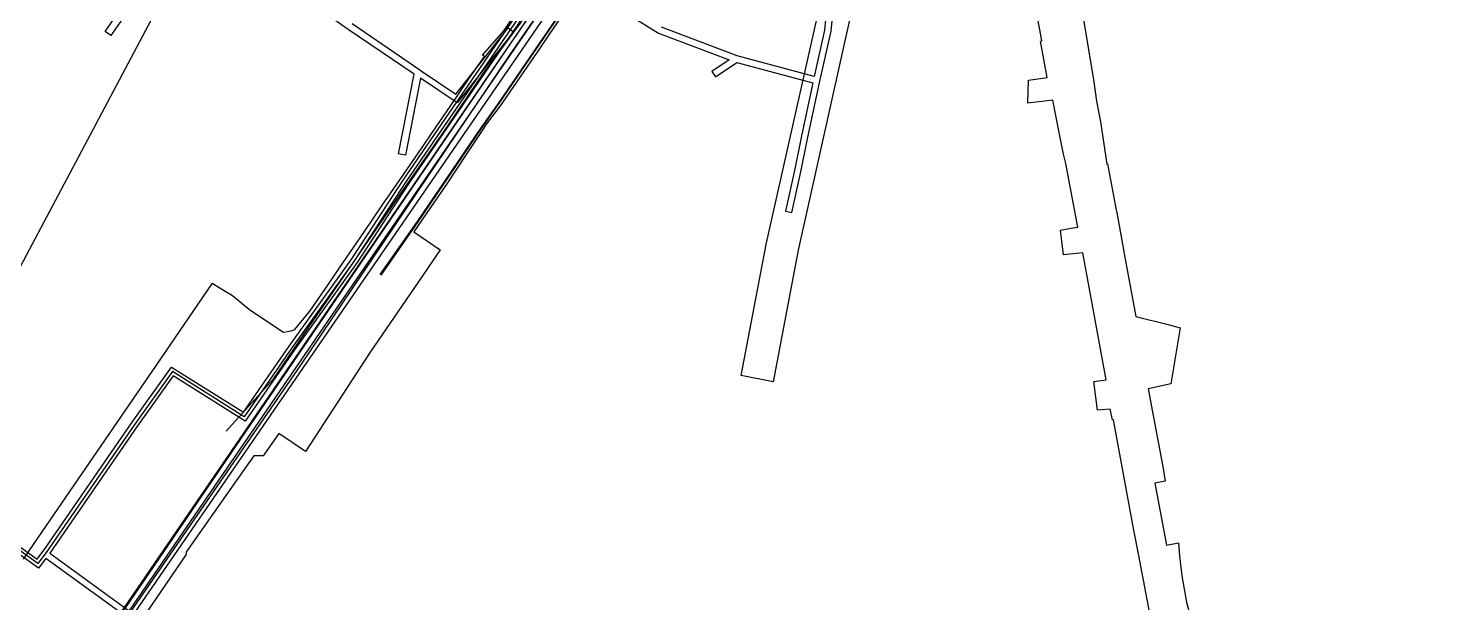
# Model space of a CAD drawing. Header units: metres. Extents: x -1448899 to 1563798, y -293564 to 398817.
# Drawn here: x 40241 to 41108, y 36314 to 36669 of the extents above; entities that cross this region are included whole.
import ezdxf

# ---------------------------------------------------------------- set-up
doc = ezdxf.new("R2010")
doc.units = ezdxf.units.M
for name, color, linetype in [('C', 134, 'Continuous'), ('P', 94, 'Continuous'), ('T', 1, 'Continuous'), ('Z', 30, 'Continuous'), ('Газопроводы', 7, 'Continuous'), ('кадастр', 7, 'Continuous')]:
    doc.layers.add(name, color=color, linetype=linetype)

# ---------------------------------------------------------------- blocks, each defined once
blk = doc.blocks.new('A$C0BB7152E')
at = {"layer": 'C', "linetype": 'Continuous'}
for points in [[(1532977.39, 387203.63), (1532962.53, 387181.33), (1532955.01, 387170.03), (1532932.47, 387136.85), (1532923.51, 387124.74), (1532922.25, 387122.8), (1532912.11, 387107.31), (1532899.42, 387087.8), (1532889.95, 387073.74), (1532879.78, 387058.64), (1532896.16, 387047.61), (1532884.99, 387031.02), (1532853.43, 386984.15), (1532813.98, 386922.74), (1532797.5, 386933.65), (1532787.93, 386919.85), (1532782.27, 386919.8), (1532771.36, 386904.24), (1532741.18, 386860.41), (1532740.71, 386858.35), (1532647.84, 386719.84)], [(1532640.74, 386854.89), (1532647.19, 386864.49), (1532707.58, 386954.17), (1532721.73, 386975.2), (1532755.87, 387025.92), (1532758.01, 387024.62), (1532768.2, 387018.47), (1532779.11, 387009.84), (1532799.85, 386996.17), (1532804.63, 386996.9), (1532806.97, 386997.74), (1532816.1, 387009.29), (1532826.93, 387025.37), (1532834.21, 387036.18), (1532849.26, 387058.51), (1532860.42, 387075.1), (1532869.04, 387087.9), (1532882.17, 387107.41), (1532892.98, 387123.47), (1532901.55, 387136.2), (1532913.84, 387154.46), (1532922.41, 387167.17), (1532921.16, 387168.03), (1532934.51, 387183.27), (1532940.65, 387192.51)]]:
    blk.add_lwpolyline(points, dxfattribs=at)
at = {"layer": 'P', "linetype": 'Continuous'}
for points in [[(1533351.37, 386745.76), (1533328.08, 386863.53), (1533325.18, 386878.12), (1533311.96, 386946.14), (1533311.38, 386946.07), (1533309.98, 386952.67), (1533302.15, 386951.98), (1533299.8, 386969.63), (1533307.27, 386970.71), (1533299.76, 387009.9), (1533292.29, 387048.84), (1533280.48, 387047.51), (1533278.47, 387062.88), (1533284.85, 387064.02), (1533289.1, 387064.72), (1533281.5, 387104.02), (1533279.9, 387109.67), (1533277.2, 387123), (1533273.16, 387142.91), (1533257.75, 387140.93), (1533258.01, 387155.21), (1533269.48, 387156.79), (1533265.15, 387179.23), (1533266.08, 387179.43), (1533263.19, 387194.13)], [(1533290.44, 387198.71), (1533298.05, 387155.84), (1533299.96, 387142.42), (1533302.49, 387129.74), (1533306.77, 387103.75), (1533307.1, 387103.82), (1533312.18, 387077.59), (1533312.34, 387077.62), (1533313.45, 387071.68), (1533318.47, 387045.2), (1533325.29, 387009.97), (1533345.21, 387005.17), (1533352.76, 387003.15), (1533347.12, 386968.49), (1533333.34, 386965.43), (1533342.79, 386916.23), (1533344.24, 386908.51), (1533337.89, 386907.28), (1533345.28, 386868.99), (1533352.61, 386870.42), (1533353.31, 386862.51), (1533354.93, 386850.23), (1533357.89, 386833.93), (1533361.8, 386820.69)]]:
    blk.add_lwpolyline(points, dxfattribs=at)
at = {"layer": 'T', "linetype": 'Continuous'}
for points in [[(1532859.74, 387031.76), (1532882.4, 387064.89), (1532921.07, 387122.79), (1532931.94, 387138.54), (1532961.82, 387183.01), (1532987.59, 387220.92)], [(1532859.28, 387032.08), (1532881.92, 387065.13), (1532920.78, 387123.08), (1532931.66, 387138.84), (1532961.54, 387183.3), (1532987.3, 387221.21)], [(1533330.57, 387567.05), (1533274, 387556.26), (1533216.53, 387544.1), (1533193.93, 387536.43), (1533174.02, 387522.56), (1533148.19, 387484.78), (1533102.62, 387418.08), (1532923.45, 387153.07), (1532596.95, 386668.16), (1532501.82, 386525.68), (1532463.24, 386470.75), (1532364.18, 386323.11), (1532278.05, 386197.05), (1532195.94, 386075.2), (1532063.54, 385880.4), (1531928.37, 385674.27)], [(1531934.83, 385669.49), (1532071.49, 385875.31), (1532203.45, 386070.48), (1532286.31, 386192.02), (1532371.45, 386319.02), (1532470.86, 386466.5), (1532497.05, 386506.13), (1532602.58, 386664.36), (1532929.87, 387147.97), (1533109.5, 387414.14), (1533154.44, 387480.52), (1533178.92, 387517.57), (1533196.83, 387528.9), (1533218.91, 387532.64), (1533276.64, 387542.75), (1533333.71, 387553.63)], [(1532064.33, 385872.03), (1533175.95, 387529.37), (1533203.37, 387541.48)], [(1533216.73, 387532.26), (1533172.46, 387515.46), (1533167.14, 387509.68), (1533152.77, 387486.79), (1533098.63, 387406.47), (1533045.06, 387327.01), (1532998.78, 387258.35), (1532937.35, 387167.22), (1532873.99, 387071.58), (1532810.63, 386975.94), (1532667.81, 386765.52), (1532524.99, 386555.1), (1532479.89, 386488.38), (1532403.68, 386375.5), (1532346.97, 386290.94), (1532292.36, 386209.52), (1532231.58, 386118.89), (1532181.03, 386043.53), (1532122.68, 385957.78), (1533172.46, 387515.46)], [(1533162.43, 387515.89), (1533154.53, 387505.18), (1533111.68, 387441.91), (1533082.13, 387397.43), (1533060.27, 387365.97), (1533034.71, 387328.22), (1532997.57, 387271.25), (1532964.96, 387223.72), (1532933.37, 387176.37), (1532874.68, 387089.36), (1532843.38, 387040.66), (1532805.03, 386986.44), (1532776.13, 386943.81), (1532731.6, 386971.39), (1532708.71, 386938.73), (1532656.13, 386861.1), (1532653.98, 386858.22), (1532649.48, 386852.18), (1532588.17, 386895.63), (1532585.35, 386897.71), (1532581.82, 386900.16), (1532575.32, 386889.29)], [(1532765.03, 386934.85), (1532794.11, 386967.41), (1532818.17, 387003.22), (1532844.83, 387042.56), (1532871.41, 387081.94), (1532896.31, 387118.47), (1532921.55, 387156.25), (1532948, 387192.55), (1532970.65, 387229.72), (1532994.19, 387264.45), (1533016.33, 387297.19), (1533037.77, 387329.04), (1533061.42, 387364.03), (1533084.97, 387398.44)]]:
    blk.add_lwpolyline(points, dxfattribs=at)
at = {"layer": 'Z', "linetype": 'Continuous'}
for points in [[(1532066.67, 375431.54), (1531673.18, 376679.56), (1531389.95, 377957.12), (1531219.14, 379254.51), (1531162.06, 380561.85), (1531219.14, 381869.18), (1531389.95, 383166.57), (1531673.18, 384444.13), (1532066.67, 385692.15), (1532567.45, 386901.12), (1533171.68, 388061.85), (1533874.78, 389165.49), (1534671.4, 390203.66)], [(1533629.25, 387271.12), (1533488.73, 387243.43), (1533276.59, 387203.68), (1533212.06, 387524.79), (1533163.69, 387514.22), (1533156.17, 387504.03), (1533113.34, 387440.8), (1533083.78, 387396.31), (1533061.92, 387364.84), (1533036.38, 387327.12), (1532999.24, 387270.14), (1532966.62, 387222.6), (1532935.02, 387175.25), (1532876.35, 387088.27), (1532845.03, 387039.54), (1532806.68, 386985.3), (1532776.71, 386941.1), (1532732.15, 386968.69), (1532710.35, 386937.6), (1532656.87, 386858.62), (1532725.1, 386809.85)], [(1532719.72, 386808.81), (1532654.39, 386855.42), (1532649.92, 386849.42), (1532582.48, 386897.25)], [(1532581.19, 386903.03), (1532649.04, 386854.94), (1532654.5, 386862.26), (1532707.06, 386939.87), (1532731.04, 386974.08), (1532775.55, 386946.52), (1532803.39, 386987.58), (1532841.72, 387041.79), (1532873.01, 387090.46), (1532931.71, 387177.49), (1532963.3, 387224.84)], [(1532840.82, 387186.8), (1532882.78, 387158.67), (1532883.42, 387158.01), (1532904.92, 387143.74), (1532937.04, 387184.93), (1532940.24, 387182.54), (1532905.81, 387138.34), (1532883.14, 387153.38), (1532874.33, 387105.89), (1532869.97, 387106.6), (1532879.12, 387155.82), (1532838.35, 387183.15), (1532803.54, 387207.33)], [(1532719.01, 387217.67), (1532692.08, 387178.33), (1532688.43, 387180.81), (1532715.37, 387220.14)], [(1533134.54, 387212.76), (1533132.06, 387184.97), (1533125.84, 387156.3), (1533078.37, 387168.72), (1533031.42, 387185.99)], [(1532978.41, 387213.79), (1533029.66, 387182.37), (1533073.43, 387166.27), (1533062.7, 387158.9), (1533064.96, 387155.6), (1533078.04, 387164.57), (1533125.01, 387152.39), (1533118.13, 387118.59), (1533114.24, 387098.39), (1533108.87, 387073.14), (1533112.78, 387072.31), (1533118.16, 387097.59), (1533122.05, 387117.81), (1533129.31, 387153.43), (1533136.02, 387184.37), (1533138.48, 387211.97)]]:
    blk.add_lwpolyline(points, dxfattribs=at)
blk.add_lwpolyline([(1533148.05, 387194.09), (1533116.84, 387049.2), (1533101.97, 386967.82), (1533082.32, 386971.51), (1533097.31, 387053.52), (1533127.13, 387191.8), (1533099.7, 387211.39), (1533054.03, 387229.39), (1533011.18, 387254.74), (1532883.65, 387340.78), (1532826.45, 387378.12), (1532821.57, 387386.63), (1532823.4, 387392.47), (1532839.66, 387393.52), (1532935.64, 387329.98), (1533022.18, 387271.44), (1533063.51, 387247.01), (1533109.43, 387228.94), (1533144.07, 387204.27)], close=True, dxfattribs=at)
blk = doc.blocks.new('A$C0ab4c2d5')
at = {"layer": 'кадастр', "rotation": 359.5536696139991}
blk.add_blockref('A$C0BB7152E', (-1535830.43, -375345.19), dxfattribs=at)

msp = doc.modelspace()

# ---------------------------------------------------------------- linework, layer by layer
at = {"layer": 'Газопроводы', "color": 6, "lineweight": 200}
msp.add_circle((43176.13, 37749.97), 11368.91, dxfattribs=at)

# ---------------------------------------------------------------- next in the draw order: block references
at = {"layer": 'Газопроводы', "rotation": 359.9999655066117}
msp.add_blockref('A$C0ab4c2d5', (40461.14, 36782.24), dxfattribs=at)

doc.saveas('drawing.dxf')
